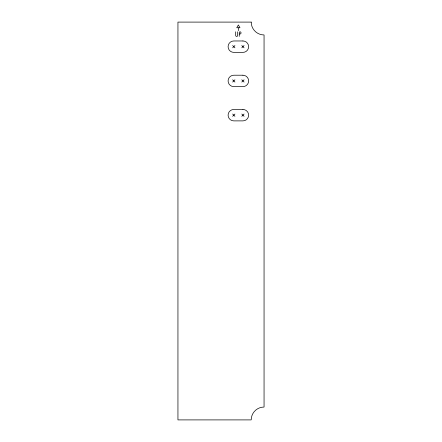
<?xml version="1.0" encoding="UTF-8"?>
<svg xmlns="http://www.w3.org/2000/svg" width="442" height="442" viewBox="0 0 442 442"><rect width="100%" height="100%" fill="white"/><g stroke="black" fill="none" stroke-linecap="round" stroke-linejoin="round"><path stroke-width="0.66" d="M232.658 47.813L234.94 45.532M241.791 47.813L244.072 45.532M232.658 82.063L234.94 79.781M241.791 82.063L244.072 79.781M232.658 116.312L234.94 114.03M241.791 116.312L244.072 114.03M238.255 27.752L236.752 27.752L238.365 24.956L239.984 27.752L238.365 27.752L238.365 30.664M239.36 34.006L239.951 34.006A1.099 1.099 0 0 0 241.05 32.907A1.099 1.099 0 0 0 239.951 31.802L239.266 32.2L239.244 36.371M241.791 45.532L244.072 47.813M232.658 45.532L234.94 47.813M241.791 79.781L244.072 82.063M232.658 79.781L234.94 82.063M241.791 114.03L244.072 116.312M232.658 114.03L234.94 116.312M237.658 31.802L237.658 35.432A0.989 0.989 0 0 1 236.674 36.421A0.989 0.989 0 0 1 235.685 35.432L235.685 31.802M251.211 22.1L177.944 22.1L177.944 419.9L251.211 419.9A12.846 12.846 0 0 1 264.056 407.054L264.056 34.946A12.846 12.846 0 0 1 251.211 22.1M242.934 40.968L233.801 40.968A5.707 5.707 0 0 0 228.094 46.675A5.707 5.707 0 0 0 233.801 52.383L242.934 52.383A5.707 5.707 0 0 0 248.642 46.675A5.707 5.707 0 0 0 242.934 40.968M242.934 75.212L233.801 75.212A5.707 5.707 0 0 0 228.094 80.925A5.707 5.707 0 0 0 233.801 86.632L242.934 86.632A5.707 5.707 0 0 0 248.642 80.925A5.707 5.707 0 0 0 242.934 75.212M242.934 109.461L233.801 109.461A5.707 5.707 0 0 0 228.094 115.169A5.707 5.707 0 0 0 233.801 120.881L242.934 120.881A5.707 5.707 0 0 0 248.642 115.169A5.707 5.707 0 0 0 242.934 109.461"/></g></svg>
